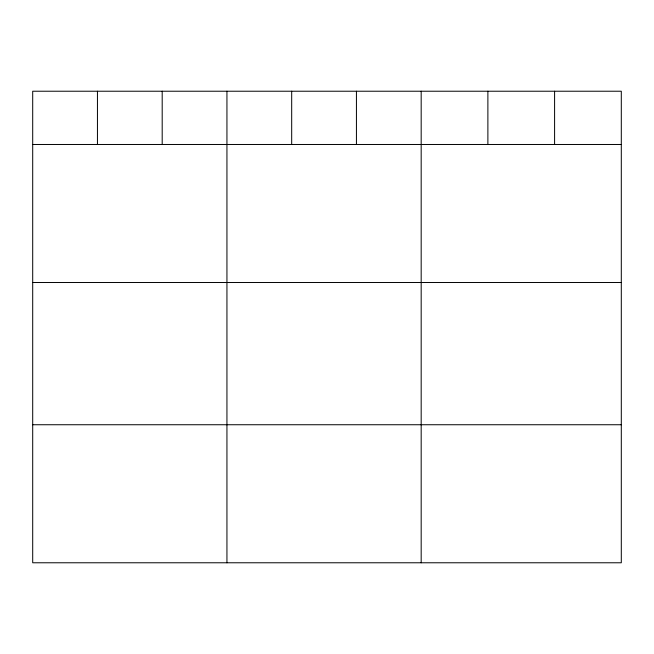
<?xml version="1.0" encoding="UTF-8"?>
<svg xmlns="http://www.w3.org/2000/svg" width="654" height="654" viewBox="0 0 654 654"><rect width="100%" height="100%" fill="white"/><g stroke="black" fill="none" stroke-linecap="round" stroke-linejoin="round"><path stroke-width="0.98" d="M621.3 144.477L621.3 562.775L32.7 562.775L32.7 91.225L621.3 91.225L621.3 144.477L32.7 144.477M32.7 282.512L621.3 282.512M32.7 424.74L621.3 424.74M554.592 91.225L554.592 144.477M487.884 91.225L487.884 144.477M421.176 91.225L421.176 562.775M356.43 91.225L356.43 144.477M291.684 91.225L291.684 144.477M226.938 91.225L226.938 562.775M162.192 91.225L162.192 144.477M97.446 91.225L97.446 144.477"/></g></svg>
